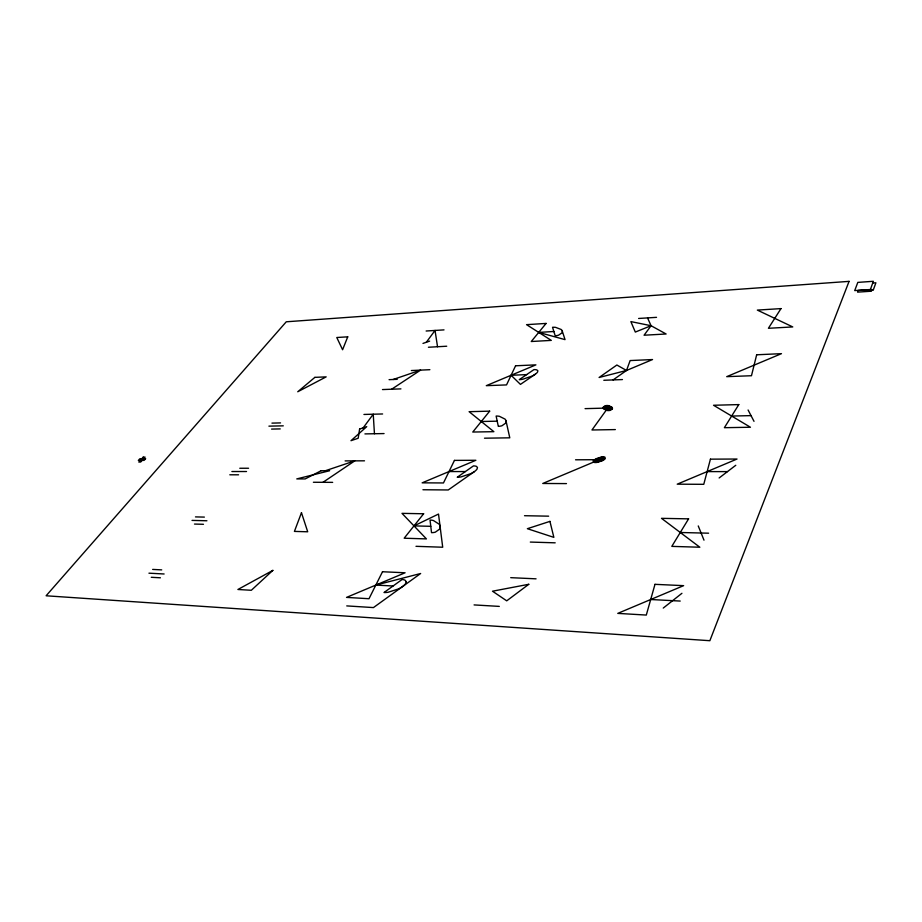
<?xml version="1.0" encoding="UTF-8"?>
<svg xmlns="http://www.w3.org/2000/svg" width="922" height="922" viewBox="0 0 922 922"><rect width="100%" height="100%" fill="white"/><g stroke="black" fill="none" stroke-linecap="round" stroke-linejoin="round"><path stroke-width="1.38" d="M626.511 370.471L630.141 360.56L652.546 359.545L626.511 370.471L599.093 377.49L616.876 365.02L626.511 370.471L613.095 379.922M651.059 325.72L644.086 335.216L666.122 333.995L651.059 325.72L630.867 321.594L635.316 332.07L651.059 325.72L647.544 317.906M363.164 427.866L373.237 414.209L374.447 433.743M426.321 342.258L435.034 330.445L437.535 346.741M140.19 460.401L141.631 458.787M663.252 608.071L681.923 593.307M719.137 477.965L735.779 465.287M474.438 471.568A14.602 7.849 -22.1 0 1 470.865 473.643L461.092 476.881A14.602 7.837 -22.2 0 1 457.243 477.262L473.459 465.898A9.381 5.071 -22 0 1 476.467 466.405L477.504 467.546L476.962 469.206A9.358 5.036 -22 0 1 474.438 471.568L448.253 489.962L422.933 489.743M535.221 374.263A13.53 6.673 -20 0 1 531.948 376.13L522.878 379.196A13.53 6.673 -20 0 1 519.259 379.657L533.942 369.607A8.69 4.31 -19.9 0 1 536.835 369.918L537.883 370.817L537.468 372.211A8.667 4.287 -19.9 0 1 535.221 374.263L520.446 384.393L511.099 375.266L526.623 374.62M322.977 482.321L354.774 460.862L325.385 470.727M391.666 389.222L420.57 370.125L393.141 379.495M422.991 343.41L429.652 341.117M872.765 282.996L875.9 282.777L873.192 290.269L870.034 290.488L873.353 281.291L857.817 282.397L854.706 290.591L870.345 289.52M426.137 331.01L444.012 329.88M638.623 318.47L656.522 317.341M553.857 331.505L538.736 332.404L565.048 339.63L562.236 331.01A13.15 6.258 -19.3 0 0 561.175 329.488L555.655 327.379A13.127 6.235 -19.4 0 0 552.532 327.287L555.205 335.781A8.39 3.988 -19.1 0 0 558.559 335.182L562.04 332.819A8.402 3.999 -19.2 0 0 562.236 331.01M428.43 347.248L446.721 346.223M411.35 370.552L429.883 369.699M389.072 379.668L397.232 379.322M603.818 380.279L622.442 379.564M382.48 389.568L400.932 388.877M363.936 414.451L382.607 413.966M585.067 408.642L607.782 408.043L591.959 429.986L615.343 429.583M271.955 423.117L280.542 422.91M268.913 426.148L283.273 425.837M481.284 421.515L497.212 421.17M731.642 416.053L751.027 415.626M271.587 429.087L280.242 428.903M364.928 433.905L384.059 433.571M484.488 438.192L509.785 437.823L506.04 420.974A14.13 7.33 -21.1 0 0 505.026 419.107L499.401 416.318A14.107 7.307 -21.1 0 0 496.128 416.053L498.306 426.344A9.024 4.668 -20.8 0 0 501.879 425.791L505.705 423.129A9.036 4.679 -20.9 0 0 506.04 420.974M345.128 460.908L364.513 460.816M575.558 459.801L599.346 459.686L542.747 483.474L566.465 483.601M239.778 468.261L248.571 468.249M231.895 471.522L246.52 471.522M449.014 471.557L465.368 471.557M707.139 471.603L727.481 471.603M229.809 474.795L238.579 474.807M313.388 482.264L332.658 482.367M524.514 515.709L548.648 516.17M195.476 516.896L204.373 517.104M192.018 520.4L206.92 520.769M430.781 526.312L413.99 525.897L438.515 514.061L442.71 547.23L415.995 546.32M680.275 532.49L708.592 533.193M194.484 524.065L203.462 524.295M530.311 542.067L555.194 542.827M510.719 577.668L536.062 578.832M152.649 569.416L161.707 569.877M148.949 573.184L164.116 573.98M393.072 585.989L375.819 585.09L420.639 573.507L373.433 607.586L346.741 605.904M650.702 599.519L680.217 601.063M151.277 577.287L160.405 577.794M474.069 604.913L499.298 606.399M748.088 409.99L754.012 421.342M698.254 525.943L703.993 540.177M608.555 408.02L607.022 408.066L608.555 408.02M609.315 408.008C606.584 411.074 605.305 405.035 609.315 408.008M597.329 460.113C601.398 461.957 602.25 456.263 597.329 460.113M598.343 459.905L600.372 459.352L598.343 459.905M595.312 460.539L595.658 461.415A3.146 1.763 -18.4 0 0 596.741 461.588A4.933 2.754 -18.4 0 0 598.09 461.449L601.398 460.366A4.933 2.754 -18.4 0 0 602.562 459.675A3.158 1.763 -18.3 0 0 603.345 458.891L603.046 457.969A3.158 1.763 -18.3 0 0 601.951 457.796A4.944 2.766 -18.4 0 0 600.602 457.934L597.318 459.018A4.944 2.766 -18.4 0 0 596.154 459.709A3.354 1.867 -18.4 0 0 595.312 460.539M596.327 460.32L596.58 460.988A2.363 1.325 -18.4 0 0 597.398 461.115A3.7 2.063 -18.4 0 0 598.401 461.012L600.879 460.205A3.7 2.063 -18.4 0 0 601.755 459.675A2.363 1.325 -18.3 0 0 602.343 459.087L602.124 458.395A2.363 1.325 -18.3 0 0 601.305 458.269A3.711 2.075 -18.4 0 0 600.291 458.372L597.825 459.179A3.711 2.075 -18.4 0 0 596.949 459.698A2.512 1.406 -18.4 0 0 596.327 460.32M593.295 460.954L593.814 462.279A4.725 2.639 -18.4 0 0 595.439 462.533A7.388 4.114 -18.4 0 0 597.456 462.337L602.412 460.712A7.399 4.114 -18.4 0 0 604.164 459.663A4.725 2.639 -18.3 0 0 605.339 458.488L604.89 457.105A4.737 2.651 -18.3 0 0 603.253 456.851A7.434 4.161 -18.3 0 0 601.236 457.058L596.303 458.683A7.422 4.161 -18.4 0 0 594.552 459.709A5.025 2.812 -18.4 0 0 593.295 460.954M594.31 460.746L594.736 461.853A3.942 2.201 -18.4 0 0 596.096 462.06A6.166 3.434 -18.4 0 0 597.779 461.899L601.905 460.539A6.166 3.434 -18.4 0 0 603.368 459.675A3.942 2.201 -18.3 0 0 604.336 458.695L603.968 457.531A3.942 2.201 -18.3 0 0 602.596 457.324A6.189 3.458 -18.3 0 0 600.925 457.496L596.811 458.845A6.189 3.458 -18.4 0 0 595.347 459.709A4.184 2.34 -18.4 0 0 594.31 460.746M359.603 429.064L358.185 438.261L350.994 440.681L366.726 426.656L359.603 429.064M756.662 354.786L751.476 375.727L726.709 376.66L781.476 353.656L756.662 354.786M710.436 459.156L703.763 484.315L677.221 484.177L737.035 459.029L710.436 459.156M654.989 584.329L646.299 615.066L617.763 613.384L683.628 585.654L654.989 584.329M406.21 581.747L405.507 583.753A10.223 5.97 -25.4 0 1 402.637 586.496A15.951 9.289 -25.5 0 1 398.696 588.847L388.104 592.27A15.951 9.289 -25.6 0 1 384.013 592.512L402.073 579.512A10.257 6.016 -25.5 0 1 405.207 580.295L406.21 581.747M871.912 289.543L871.313 291.214L857.575 292.136L858.198 290.476L871.912 289.543M301.471 512.724L294.418 531.406L307.706 531.787L301.471 512.724M849.07 281.371L709.859 640.709L46.1 595.785L286.269 321.79L849.07 281.371M347.744 336.83L342.592 349.726L336.784 337.51L347.744 336.83M515.571 365.792L506.535 384.912L486.286 385.673L535.901 364.858L515.571 365.792M454.454 460.389L443.47 482.955L422.149 482.84L475.867 460.285L454.454 460.389M382.503 571.744L368.996 598.724L346.534 597.398L405.092 572.781L382.503 571.744M688.584 518.856L671.804 546.377L699.833 547.23L661.5 518.337L688.584 518.856M738.799 404.597L724.369 427.693L750.439 427.243L713.547 405.265L738.799 404.597M780.98 308.605L768.406 328.29L792.759 326.93L757.342 310.092L780.98 308.605M423.636 513.773L404.17 538.218L426.413 538.897L402.004 513.358L423.636 513.773M489.663 411.154L472.767 432.038L493.869 431.68L469.114 411.685L489.663 411.154M546.089 323.426L531.268 341.509L551.298 340.391L526.554 324.659L546.089 323.426M610.053 408.515L609.142 409.161A2.259 1.199 -18 0 1 608.232 409.31A3.527 1.867 -18 0 1 607.356 409.241L605.812 408.561A3.527 1.867 -18 0 1 605.489 408.1A2.247 1.187 -18 0 1 605.524 407.582L606.376 406.936A2.397 1.268 -18.1 0 1 607.344 406.786A3.527 1.867 -18.1 0 1 608.209 406.844L609.765 407.524A3.527 1.867 -18.1 0 1 610.076 407.985A2.259 1.199 -18 0 1 610.053 408.515M610.813 408.665L609.592 409.541A3.008 1.59 -18 0 1 608.382 409.725A4.702 2.489 -18 0 1 607.218 409.645L605.143 408.734A4.702 2.489 -18 0 1 604.728 408.123A3.008 1.59 -18 0 1 604.774 407.42L605.915 406.567A3.192 1.683 -18.1 0 1 607.195 406.372A4.702 2.489 -18.1 0 1 608.347 406.452L610.422 407.351A4.714 2.489 -18.1 0 1 610.848 407.962A3.008 1.59 -18 0 1 610.813 408.665M611.574 408.826L610.041 409.91A3.757 1.994 -18 0 1 608.52 410.152A5.889 3.112 -18 0 1 607.079 410.036L604.486 408.907A5.878 3.1 -18 0 1 603.968 408.146A3.757 1.982 -18 0 1 604.014 407.27L605.443 406.199A3.988 2.109 -18.1 0 1 607.056 405.957A5.889 3.112 -18.1 0 1 608.497 406.049L611.09 407.178A5.889 3.123 -18.1 0 1 611.62 407.939A3.757 1.994 -18 0 1 611.574 408.826M612.312 408.976L610.479 410.29A4.518 2.386 -18 0 1 608.658 410.567A7.065 3.734 -18 0 1 606.918 410.44L603.818 409.08A7.053 3.723 -18 0 1 603.195 408.169A4.506 2.374 -18 0 1 603.253 407.109L604.959 405.83A4.783 2.524 -18.1 0 1 606.883 405.53A7.065 3.734 -18.1 0 1 608.612 405.657L611.724 407.017A7.065 3.746 -18.1 0 1 612.369 407.927A4.518 2.386 -18 0 1 612.312 408.976M145.561 458.753L144.109 460.378L138.346 460.412L139.798 458.799L145.561 458.753M143.221 457.139L138.83 462.049L140.674 462.037L145.065 457.128L143.221 457.139M439.563 529.147L435.322 532.167A9.796 5.52 -23.5 0 1 431.519 532.651L430.044 520.054A15.328 8.621 -23.9 0 1 433.467 520.55L439.183 524.215A15.351 8.655 -23.9 0 1 440.094 526.543A9.808 5.532 -23.7 0 1 439.563 529.147M272.854 570.384L251.326 590.276L237.911 589.492L272.854 570.384M314.875 377.363L297.737 391.769L326.169 376.868L314.875 377.363M528.779 584.294L506.72 600.833L492.498 591.209L528.779 584.294M321.144 470.727L305.17 478.933L296.78 478.91L329.65 470.727L321.144 470.727M549.927 521.379L527.372 528.698L553.857 537.365L549.927 521.379"/></g></svg>
